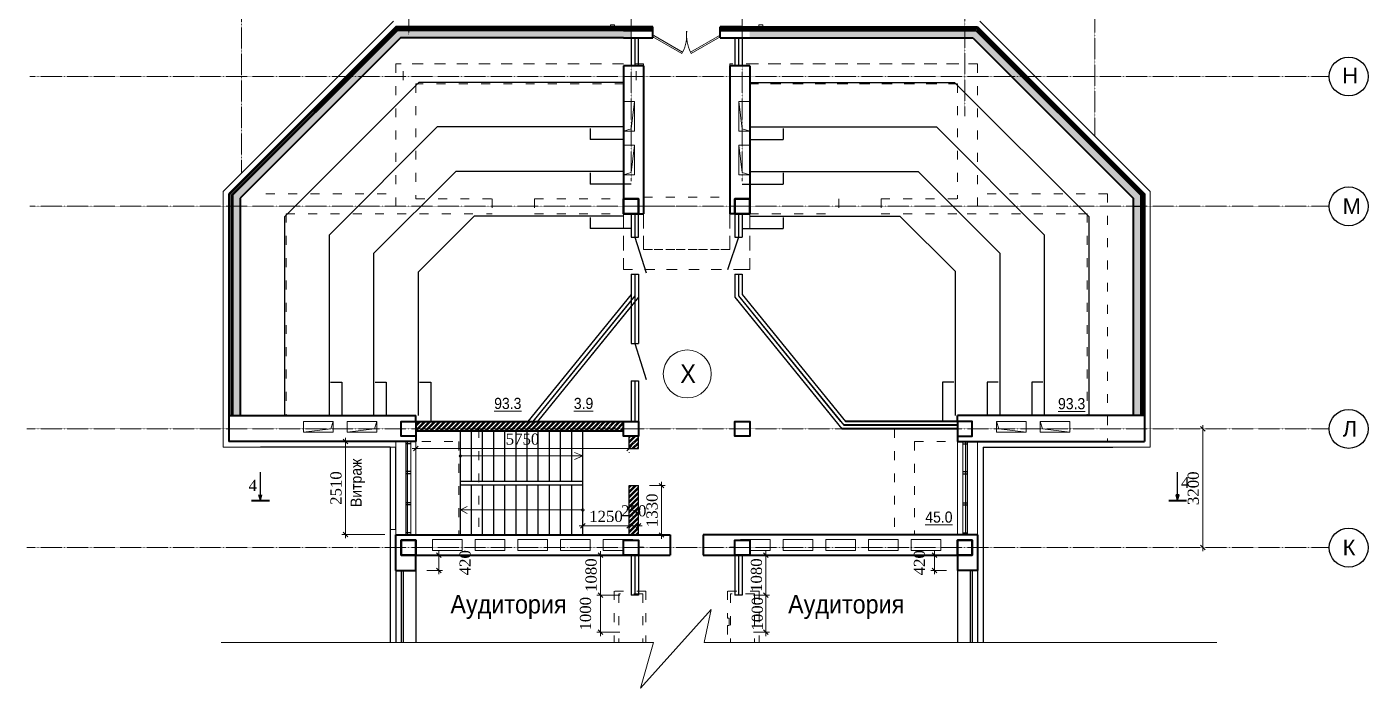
# Model space of a CAD drawing. Header units: inches. Extents: x -407541 to 6688123, y -998590 to 1205599.
# Drawn here: x 157116 to 193274, y 173222 to 191050 of the extents above; entities that cross this region are included whole.
import ezdxf

# ---------------------------------------------------------------- set-up
doc = ezdxf.new("R2010")
doc.units = ezdxf.units.IN
doc.header["$MEASUREMENT"] = 0
doc.linetypes.add('ACAD_ISO03W100', pattern=[30, 12, -18])
doc.linetypes.add('ACAD_ISO04W100', pattern=[30, 24, -3, 0, -3])
for name, color, linetype, lineweight in [('1', 7, 'Continuous', 18), ('okno', 161, 'Continuous', 20), ('Вентканалы', 250, 'Continuous', 20), ('двери', 123, 'Continuous', 13), ('Лестницы', 250, 'Continuous', 25), ('Окна', 9, 'Continuous', 9), ('Оси', 254, 'ACAD_ISO04W100', 5), ('Размеры', 7, 'Continuous', 18), ('СТЕКЛО', 121, 'Continuous', 5), ('Стенаgg', 7, 'Continuous', 13), ('Стены', 250, 'Continuous', 40), ('Текст', 7, 'Continuous', 18), ('Штриховка', 7, 'Continuous', 9)]:
    doc.layers.add(name, color=color, linetype=linetype, lineweight=lineweight)
doc.layers.add('мои размеры', color=7, linetype='Continuous')
doc.layers.add('перегородки', color=14, linetype='Continuous')
doc.styles.get("Standard").update_dxf_attribs({"font": 'arial.ttf'})
doc.styles.add('style1', font='arial.ttf', dxfattribs={"width": 0.9, "height": 500})
doc.styles.add('стиль1', font='times.ttf')
doc.dimstyles.new('Copy(3) of Steal 1', dxfattribs={"dimtxt": 300, "dimasz": 125, "dimexe": 100, "dimexo": 300, "dimgap": 100, "dimtad": 1, "dimdec": 0, "dimrnd": 10, "dimzin": 1, "dimdsep": 46, "dimtxsty": 'стиль1', "dimblk": 'OBLIQUE', "dimcen": 100, "dimdle": 100, "dimclrd": 250, "dimclre": 250, "dimadec": 0, "dimazin": 0, "dimtfac": 1, "dimtdec": 0, "dimtmove": 2, "dimatfit": 2, "dimldrblk": 'OBLIQUE', "dimfxl": 1, "dimlwd": 9, "dimlwe": 9, "dimarcsym": 0})
pattern_1 = [(320, (339013.7, 647204), (-15.939086, -182.18467), [19.05, -209.55]), (265, (339013.7, 647204), (191.05664, 35.242826), [15.24, -167.64]), (10.451, (339012.37, 647188.82), (175.11669, -146.9425), [16.19, -178.09]), (316.1842, (339064.5, 647204), (-42.04233, -271.07904), [28.575, -314.325]), (6.6356, (339061, 647181.4), (247.42556, -237.40423), [24.285, -267.135]), (261.184, (339064.5, 647204), (247.42512, -237.4046), [22.86, -251.46]), (291, (339051.8, 647178.6), (-102.26552, -151.61488), [19.05, -209.55]), (236, (339051.8, 647178.6), (184.187966, -61.80203), [15.24, -167.64]), (341.4514, (339043.27, 647165.97), (81.92286, -213.41649), [16.19, -178.09]), (307.5, (339013.694, 647204), (84.555039, -3.088603), [0, -165.608, 0, -170.18, 0, -168.275]), (277.5, (339013.69, 647204), (100.180575, -66.819663), [0, -97.028, 0, -161.798, 0, -64.135]), (237.5, (339013.694, 647260.64), (-5.728744, -135.590595), [0, -63.5, 0, -198.12, 0, -262.89]), (227.5, (339013.7, 647286.04), (25.42649, -148.12918), [0, -82.55, 0, -131.572, 0, -186.69])]

# ---------------------------------------------------------------- blocks, each defined once
blk = doc.blocks.new('_Oblique')
at = {"layer": 'Стенаgg', "color": 0, "lineweight": -2}
blk.add_line((-0.5, -0.5), (0.5, 0.5), dxfattribs=at)
blk = doc.blocks.new('*D737')
at = {"layer": 'мои размеры', "color": 250, "lineweight": 9, "transparency": 16777216}
for p, q in [((188513, 180211), (188713, 180211)), ((188813, 180311), (188813, 176911)), ((189036, 177011), (188913, 177011))]:
    blk.add_line(p, q, dxfattribs=at)
at = {"layer": 'мои размеры', "color": 250, "lineweight": 9, "transparency": 16777216, "xscale": 125, "yscale": 125, "zscale": 125}
for p, rotation in [((188813, 180211), 90), ((188813, 177011), 270)]:
    blk.add_blockref('_Oblique', p, dxfattribs=dict(at, rotation=rotation))
at = {"layer": 'мои размеры', "color": 0, "transparency": 16777216, "insert": (188560, 178611), "char_height": 300, "attachment_point": 5, "rotation": 90, "style": 'стиль1'}
blk.add_mtext('3200', dxfattribs=at)
blk = doc.blocks.new('*D774')
at = {"layer": 'мои размеры', "color": 250, "lineweight": 9, "transparency": 16777216}
for p, q in [((167603, 179417), (167603, 179781)), ((167503, 179681), (173453, 179681)), ((173353, 179570), (173353, 179581))]:
    blk.add_line(p, q, dxfattribs=at)
at = {"layer": 'мои размеры', "color": 250, "lineweight": 9, "transparency": 16777216, "xscale": 125, "yscale": 125, "zscale": 125, "rotation": 180}
blk.add_blockref('_Oblique', (167603, 179681), dxfattribs=at)
at = {"layer": 'мои размеры', "color": 250, "lineweight": 9, "transparency": 16777216, "xscale": 125, "yscale": 125, "zscale": 125}
blk.add_blockref('_Oblique', (173353, 179681), dxfattribs=at)
at = {"layer": 'мои размеры', "color": 0, "transparency": 16777216, "insert": (170478, 179934), "char_height": 300, "attachment_point": 5, "style": 'стиль1'}
blk.add_mtext('5750', dxfattribs=at)
blk = doc.blocks.new('*D735')
at = {"layer": 'мои размеры', "color": 250, "lineweight": 9, "transparency": 16777216}
for p, q in [((176703, 176811), (177138, 176811)), ((177038, 176911), (177038, 175628)), ((176703, 175728), (177138, 175728))]:
    blk.add_line(p, q, dxfattribs=at)
at = {"layer": 'мои размеры', "color": 250, "lineweight": 9, "transparency": 16777216, "xscale": 125, "yscale": 125, "zscale": 125}
for p, rotation in [((177038, 176811), 90), ((177038, 175728), 270)]:
    blk.add_blockref('_Oblique', p, dxfattribs=dict(at, rotation=rotation))
at = {"layer": 'мои размеры', "color": 0, "transparency": 16777216, "insert": (176786, 176269), "char_height": 300, "attachment_point": 5, "rotation": 90, "style": 'стиль1'}
blk.add_mtext('1080', dxfattribs=at)
blk = doc.blocks.new('*D757')
at = {"layer": 'мои размеры', "color": 250, "lineweight": 9, "transparency": 16777216}
for p, q in [((176703, 175728), (177138, 175728)), ((177038, 175828), (177038, 174628)), ((176703, 174728), (177138, 174728))]:
    blk.add_line(p, q, dxfattribs=at)
at = {"layer": 'мои размеры', "color": 250, "lineweight": 9, "transparency": 16777216, "xscale": 125, "yscale": 125, "zscale": 125}
for p, rotation in [((177038, 175728), 90), ((177038, 174728), 270)]:
    blk.add_blockref('_Oblique', p, dxfattribs=dict(at, rotation=rotation))
at = {"layer": 'мои размеры', "color": 0, "transparency": 16777216, "insert": (176809, 175228), "char_height": 300, "attachment_point": 5, "rotation": 90, "style": 'стиль1'}
blk.add_mtext('1000', dxfattribs=at)
blk = doc.blocks.new('*D758')
at = {"layer": 'мои размеры', "color": 250, "lineweight": 9, "transparency": 16777216}
for p, q in [((173103, 176811), (172480, 176811)), ((172580, 176911), (172580, 175628)), ((173103, 175728), (172480, 175728))]:
    blk.add_line(p, q, dxfattribs=at)
at = {"layer": 'мои размеры', "color": 250, "lineweight": 9, "transparency": 16777216, "xscale": 125, "yscale": 125, "zscale": 125}
for p, rotation in [((172580, 176811), 90), ((172580, 175728), 270)]:
    blk.add_blockref('_Oblique', p, dxfattribs=dict(at, rotation=rotation))
at = {"layer": 'мои размеры', "color": 0, "transparency": 16777216, "insert": (172328, 176269), "char_height": 300, "attachment_point": 5, "rotation": 90, "style": 'стиль1'}
blk.add_mtext('1080', dxfattribs=at)
blk = doc.blocks.new('*D759')
at = {"layer": 'мои размеры', "color": 250, "lineweight": 9, "transparency": 16777216}
for p, q in [((173103, 175728), (172480, 175728)), ((172580, 175828), (172580, 174628)), ((173103, 174728), (172480, 174728))]:
    blk.add_line(p, q, dxfattribs=at)
at = {"layer": 'мои размеры', "color": 250, "lineweight": 9, "transparency": 16777216, "xscale": 125, "yscale": 125, "zscale": 125}
for p, rotation in [((172580, 175728), 90), ((172580, 174728), 270)]:
    blk.add_blockref('_Oblique', p, dxfattribs=dict(at, rotation=rotation))
at = {"layer": 'мои размеры', "color": 0, "transparency": 16777216, "insert": (172178, 175228), "char_height": 300, "attachment_point": 5, "rotation": 90, "style": 'стиль1'}
blk.add_mtext('1000', dxfattribs=at)
blk = doc.blocks.new('*D760')
at = {"layer": 'мои размеры', "color": 250, "lineweight": 9, "transparency": 16777216}
for p, q in [((167903, 176811), (168325, 176811)), ((168225, 176911), (168225, 176294)), ((167903, 176394), (168325, 176394))]:
    blk.add_line(p, q, dxfattribs=at)
at = {"layer": 'мои размеры', "color": 250, "lineweight": 9, "transparency": 16777216, "xscale": 125, "yscale": 125, "zscale": 125}
for p, rotation in [((168225, 176811), 90), ((168225, 176394), 270)]:
    blk.add_blockref('_Oblique', p, dxfattribs=dict(at, rotation=rotation))
at = {"layer": 'мои размеры', "color": 0, "transparency": 16777216, "insert": (168933, 176603), "char_height": 300, "attachment_point": 5, "rotation": 90, "style": 'стиль1'}
blk.add_mtext('420', dxfattribs=at)
blk = doc.blocks.new('*D736')
at = {"layer": 'мои размеры', "color": 250, "lineweight": 9, "transparency": 16777216}
for p, q in [((181903, 176811), (181481, 176811)), ((181581, 176911), (181581, 176294)), ((181903, 176394), (181481, 176394))]:
    blk.add_line(p, q, dxfattribs=at)
at = {"layer": 'мои размеры', "color": 250, "lineweight": 9, "transparency": 16777216, "xscale": 125, "yscale": 125, "zscale": 125}
for p, rotation in [((181581, 176811), 90), ((181581, 176394), 270)]:
    blk.add_blockref('_Oblique', p, dxfattribs=dict(at, rotation=rotation))
at = {"layer": 'мои размеры', "color": 0, "transparency": 16777216, "insert": (181179, 176603), "char_height": 300, "attachment_point": 5, "rotation": 90, "style": 'стиль1'}
blk.add_mtext('420', dxfattribs=at)
blk = doc.blocks.new('*D733')
at = {"layer": 'Размеры', "color": 250, "lineweight": 9, "transparency": 16777216}
for p, q in [((166753, 179871), (165604, 179871)), ((165704, 179971), (165704, 177262)), ((166763, 177362), (165604, 177362))]:
    blk.add_line(p, q, dxfattribs=at)
at = {"layer": 'Размеры', "color": 250, "lineweight": 9, "transparency": 16777216, "xscale": 125, "yscale": 125, "zscale": 125}
for p, rotation in [((165704, 179871), 90), ((165704, 177362), 270)]:
    blk.add_blockref('_Oblique', p, dxfattribs=dict(at, rotation=rotation))
at = {"layer": 'Размеры', "color": 0, "transparency": 16777216, "insert": (165451, 178616), "char_height": 300, "attachment_point": 5, "rotation": 90, "style": 'стиль1'}
blk.add_mtext('2510', dxfattribs=at)
blk = doc.blocks.new('*D749')
at = {"layer": 'Размеры', "color": 250, "lineweight": 9, "transparency": 16777216}
for p, q in [((173903, 178681), (174324, 178681)), ((174224, 177251), (174224, 178781)), ((173903, 177351), (174324, 177351))]:
    blk.add_line(p, q, dxfattribs=at)
at = {"layer": 'Размеры', "color": 250, "lineweight": 9, "transparency": 16777216, "xscale": 125, "yscale": 125, "zscale": 125}
for p, rotation in [((174224, 178681), 90), ((174224, 177351), 270)]:
    blk.add_blockref('_Oblique', p, dxfattribs=dict(at, rotation=rotation))
at = {"layer": 'Размеры', "color": 0, "transparency": 16777216, "insert": (173972, 178016), "char_height": 300, "attachment_point": 5, "rotation": 90, "style": 'стиль1'}
blk.add_mtext('1330', dxfattribs=at)
blk = doc.blocks.new('*D750')
at = {"layer": 'Размеры', "color": 250, "lineweight": 9, "transparency": 16777216}
for p, q in [((173703, 177599), (173253, 177599)), ((173353, 177651), (173353, 177699)), ((173603, 177651), (173603, 177699))]:
    blk.add_line(p, q, dxfattribs=at)
at = {"layer": 'Размеры', "color": 250, "lineweight": 9, "transparency": 16777216, "xscale": 125, "yscale": 125, "zscale": 125, "rotation": 180}
blk.add_blockref('_Oblique', (173353, 177599), dxfattribs=at)
at = {"layer": 'Размеры', "color": 250, "lineweight": 9, "transparency": 16777216, "xscale": 125, "yscale": 125, "zscale": 125}
blk.add_blockref('_Oblique', (173603, 177599), dxfattribs=at)
at = {"layer": 'Размеры', "color": 0, "transparency": 16777216, "insert": (173478, 178001), "char_height": 300, "attachment_point": 5, "style": 'стиль1'}
blk.add_mtext('250', dxfattribs=at)
blk = doc.blocks.new('*D751')
at = {"layer": 'Размеры', "color": 250, "lineweight": 9, "transparency": 16777216}
for p, q in [((173453, 177599), (172003, 177599)), ((172103, 177651), (172103, 177699)), ((173353, 177651), (173353, 177699))]:
    blk.add_line(p, q, dxfattribs=at)
at = {"layer": 'Размеры', "color": 250, "lineweight": 9, "transparency": 16777216, "xscale": 125, "yscale": 125, "zscale": 125, "rotation": 180}
blk.add_blockref('_Oblique', (172103, 177599), dxfattribs=at)
at = {"layer": 'Размеры', "color": 250, "lineweight": 9, "transparency": 16777216, "xscale": 125, "yscale": 125, "zscale": 125}
blk.add_blockref('_Oblique', (173353, 177599), dxfattribs=at)
at = {"layer": 'Размеры', "color": 0, "transparency": 16777216, "insert": (172728, 177851), "char_height": 300, "attachment_point": 5, "style": 'стиль1'}
blk.add_mtext('1250', dxfattribs=at)
blk = doc.blocks.new('DVER 3(!)')
at = {"layer": 'двери'}
for points in [[(6389251, 630253), (6389147, 630313)], [(6389211, 630253), (6389211, 629353), (6389251, 629353), (6389251, 630253), (6389211, 630253)]]:
    blk.add_lwpolyline(points, dxfattribs=at)
blk.add_arc((6389287, 630412), 1062, 234.2253, 265.8938, dxfattribs=at)
blk = doc.blocks.new('PEREXOD1')
at = {"layer": 'Штриховка'}
blk.add_lwpolyline([(16954, 191100), (16854, 191100), (16854, 191050), (16954, 191050)], close=True, dxfattribs=at)

msp = doc.modelspace()

# ---------------------------------------------------------------- hatches: boundary and pattern name
at = {"layer": 'мои размеры'}
h = msp.add_hatch(dxfattribs=at)
h.set_pattern_fill('AR-CONC', color=256, angle=-90, style=0)
h.set_pattern_definition(pattern_1)
h.paths.add_polyline_path([(173203.2, 190749.9), (173203.2, 190949.9), (167403.2, 190949.9), (167403.2, 190749.9)])
h.paths.add_polyline_path([(167403.2, 190749.9), (167403.2, 190949.9), (167104.7, 190949.9), (165865.6, 189711.2), (166148.5, 189711.2), (167187.5, 190749.9)])
h.paths.add_polyline_path([(166148.5, 189711.2), (165865.6, 189711.2), (162903.2, 186749.7), (162903.2, 186466.9)])
h.paths.add_polyline_path([(162863.2, 186211.2), (162863.2, 186426.9), (162903.2, 186466.9), (162903.2, 186749.7), (162663.2, 186509.8), (162663.2, 186211.2)])
h.paths.add_polyline_path([(162863.2, 180571.2), (162863.2, 186211.2), (162663.2, 186211.2), (162663.2, 180571.2)])
h.paths.add_polyline_path([(182619, 190749.9), (183658, 189711.2), (183940.9, 189711.2), (182701.8, 190949.9), (176603.2, 190949.9), (176603.2, 190749.9)])
h.paths.add_polyline_path([(179795.2, 191122.2), (179795.2, 190577.5), (179491, 190577.5), (179491, 191122.2)], flags=9)
h.paths.add_polyline_path([(184804.4, 184220.9), (185482.1, 184220.9), (185482.1, 183916.7), (184804.4, 183916.7)], flags=24)
h.paths.add_polyline_path([(187143.2, 186211.2), (187143.2, 186509.8), (183940.9, 189711.2), (183658, 189711.2), (186943.2, 186426.9), (186943.2, 186211.2)])
h = msp.add_hatch(dxfattribs=at)
h.set_pattern_fill('AR-CONC', color=256, angle=-90, style=0)
h.set_pattern_definition(pattern_1)
h.paths.add_polyline_path([(173403.2, 190749.9), (173403.2, 190949.9), (173203.2, 190949.9), (167403.2, 190949.9), (167403.2, 190749.9), (173203.2, 190749.9)])
h.paths.add_polyline_path([(170763.1, 191122.2), (170763.1, 190577.5), (170458.8, 190577.5), (170458.8, 191122.2)], flags=9)
h = msp.add_hatch(dxfattribs=at)
h.set_pattern_fill('AR-CONC', color=256, angle=-90, style=0)
h.set_pattern_definition(pattern_1)
h.paths.add_polyline_path([(187143.2, 186211.2), (187143.2, 180571.2), (186943.2, 180571.2), (186943.2, 186211.2)])
at = {"layer": 'Оси', "ltscale": 0.3}
h = msp.add_hatch(color=256, dxfattribs=at)
h.set_gradient(color2=(0, 0, 0), one_color=1)
h.paths.add_polyline_path([(163448.9, 178430.1), (163408.3, 178430.1), (163408.3, 178277.3)])
h.paths.add_polyline_path([(163408.3, 178277.3), (163408.3, 178430.1), (163367.7, 178430.1)])
h = msp.add_hatch(color=256, dxfattribs=at)
h.set_gradient(color2=(0, 0, 0), one_color=1)
h.paths.add_polyline_path([(188170.9, 178430.1), (188130.3, 178430.1), (188130.3, 178277.3)])
h.paths.add_polyline_path([(188130.3, 178277.3), (188130.3, 178430.1), (188089.8, 178430.1)])
at = {"layer": 'Размеры'}
h = msp.add_hatch(dxfattribs=at)
h.set_pattern_fill('ANSI32', color=256, scale=10, style=0)
h.set_pattern_definition([(45, (-2151185.71, 665395.29), (-67.351921, 67.351921), []), (45, (-2151140.81, 665395.29), (-67.351921, 67.351921), [])])
h.paths.add_polyline_path([(173203.2, 180411.2), (167603.2, 180411.2), (167603.2, 180211.2), (169303.2, 180211.2), (169303.2, 180161.2), (173203.2, 180161.2)])
h.paths.add_polyline_path([(173603.2, 180011.2), (173403.2, 180011.2), (173403.2, 179681.2), (173603.2, 179681.2)])
h.paths.add_polyline_path([(173403.2, 180011.2), (173353.2, 180011.2), (173353.2, 179681.2), (173403.2, 179681.2)])
h.paths.add_polyline_path([(173403.2, 178681.2), (173353.2, 178681.2), (173353.2, 177351.2), (173403.2, 177351.2)])
h.paths.add_polyline_path([(173603.2, 178681.2), (173403.2, 178681.2), (173403.2, 177351.2), (173603.2, 177351.2)])
h.paths.add_polyline_path([(169303.2, 180211.2), (167603.2, 180211.2), (167603.2, 180161.2), (169303.2, 180161.2)])
h.paths.add_polyline_path([(173083.7, 178228.8), (173872.8, 178228.8), (173872.8, 177773.6), (173083.7, 177773.6)], flags=9)

# ---------------------------------------------------------------- linework, layer by layer
at = {"color": 0}
for p, q in [((167684.3, 189549.9), (164063.2, 185929.9)), ((173203.2, 189549.9), (167684.3, 189549.9)), ((176603.2, 189549.9), (182127.2, 189549.9)), ((182127.2, 189549.9), (185743.2, 185934.9)), ((168181, 188349.9), (165263.2, 185432.9)), ((173203.2, 188349.9), (168181, 188349.9)), ((172303.2, 188311.2), (172303.2, 188011.2)), ((176603.2, 188349.9), (181635.4, 188349.9)), ((177503.2, 188311.2), (177503.2, 188011.2)), ((181635.4, 188349.9), (184543.2, 185442.9)), ((173203.2, 188011.2), (172303.2, 188011.2)), ((176603.2, 188011.2), (177503.2, 188011.2)), ((168677.8, 187149.9), (166463.2, 184935.9)), ((173203.2, 187149.9), (168677.8, 187149.9)), ((172303.2, 187111.2), (172303.2, 186811.2)), ((176603.2, 187149.9), (181143.6, 187149.9)), ((177503.2, 187111.2), (177503.2, 186811.2)), ((181143.6, 187149.9), (183343.2, 184950.8)), ((173403.2, 186811.2), (172303.2, 186811.2)), ((176403.2, 186811.2), (177503.2, 186811.2)), ((164063.2, 185929.9), (164063.2, 180571.2)), ((169174.6, 185949.9), (167663.2, 184438.9)), ((173203.2, 185949.9), (169174.6, 185949.9)), ((172303.2, 185911.2), (172303.2, 185611.2)), ((176603.2, 185949.9), (180651.8, 185949.9)), ((177503.2, 185911.2), (177503.2, 185611.2)), ((180651.8, 185949.9), (182143.2, 184458.8)), ((185743.2, 185934.9), (185743.2, 180571.2)), ((173403.2, 185611.2), (172303.2, 185611.2)), ((176403.2, 185611.2), (177503.2, 185611.2)), ((165263.2, 185432.9), (165263.2, 180571.2)), ((184543.2, 185442.9), (184543.2, 180571.2)), ((166463.2, 184935.9), (166463.2, 180571.2)), ((183343.2, 184950.8), (183343.2, 180571.2)), ((167663.2, 184438.9), (167663.2, 180571.2)), ((182143.2, 184458.8), (182143.2, 180571.2)), ((165303.2, 181471.2), (165603.2, 181471.2)), ((165303.2, 181471.2), (165603.2, 181471.2)), ((165603.2, 181471.2), (165603.2, 180571.2)), ((165603.2, 181471.2), (165603.2, 180571.2)), ((166503.2, 181471.2), (166803.2, 181471.2)), ((166503.2, 181471.2), (166803.2, 181471.2)), ((166803.2, 181471.2), (166803.2, 180571.2)), ((166803.2, 181471.2), (166803.2, 180571.2)), ((167703.2, 181471.2), (168003.2, 181471.2)), ((167703.2, 181471.2), (168003.2, 181471.2)), ((168003.2, 181471.2), (168003.2, 180411.2)), ((168003.2, 181471.2), (168003.2, 180411.2)), ((181803.2, 181471.2), (181803.2, 180411.2)), ((182103.2, 181471.2), (181803.2, 181471.2)), ((183003.2, 181471.2), (183003.2, 180571.2)), ((183303.2, 181471.2), (183003.2, 181471.2)), ((184203.2, 181471.2), (184203.2, 180571.2)), ((184503.2, 181471.2), (184203.2, 181471.2)), ((166913.2, 179721.2), (163413.2, 179721.2)), ((166913.2, 179721.2), (166913.2, 174450.4)), ((182893.2, 179721.2), (182893.2, 174450.4)), ((182893.2, 179721.2), (186393.2, 179721.2)), ((167063.2, 176394.2), (167063.2, 174450.4)), ((167204.6, 176394.2), (167204.6, 174450.4)), ((167257.9, 176394.2), (167257.9, 174450.4)), ((167603.2, 176394.2), (167603.2, 174450.4)), ((182203.2, 176394.2), (182203.2, 174450.4)), ((182548.6, 176394.2), (182548.6, 174450.4)), ((182601.9, 176394.2), (182601.9, 174450.4)), ((182743.2, 176394.2), (182743.2, 174450.4))]:
    msp.add_line(p, q, dxfattribs=at)
for p, q in [((167463.2, 179811.8), (167333.2, 179811.8)), ((182343.2, 179811.8), (182473.2, 179811.8)), ((163414.2, 178277.3), (163414.2, 179047.3)), ((167463.2, 179061.8), (167333.2, 179061.8)), ((167463.2, 179001.8), (167333.2, 179001.8)), ((182343.2, 179061.8), (182473.2, 179061.8)), ((182343.2, 179001.8), (182473.2, 179001.8)), ((188136.1, 178277.3), (188136.1, 179047.3)), ((163414.2, 178277.3), (163373.6, 178430.1)), ((163414.2, 178277.3), (163454.7, 178430.1)), ((188136.1, 178277.3), (188095.6, 178430.1)), ((188176.7, 178430.1), (188095.6, 178430.1)), ((188136.1, 178277.3), (188176.7, 178430.1)), ((167463.2, 178221.8), (167333.2, 178221.8)), ((167463.2, 178161.8), (167333.2, 178161.8)), ((182343.2, 178221.8), (182473.2, 178221.8)), ((182343.2, 178161.8), (182473.2, 178161.8)), ((167463.2, 177411.8), (167333.2, 177411.8)), ((182343.2, 177411.8), (182473.2, 177411.8)), ((173743.2, 177011.2), (173603.2, 177011.2))]:
    msp.add_line(p, q)
for points in [[(173603.2, 186411.2), (173603.2, 186411.2), (173603.2, 186411.2), (173603.2, 186011.2), (173203.2, 186011.2), (173203.2, 186411.2), (173603.2, 186411.2)], [(176203.2, 177011.2), (176063.2, 177011.2), (176063.2, 177011.2)]]:
    msp.add_lwpolyline(points)
at = {"layer": '1', "lineweight": 9, "ltscale": 0.1}
for p, q in [((162357.9, 174450.4), (174006.3, 174450.4)), ((175377.6, 174450.4), (189198.4, 174450.4))]:
    msp.add_line(p, q, dxfattribs=at)
msp.add_lwpolyline([(174006.3, 174450.4), (173655.1, 173221.9), (175563.3, 175343.5), (175377.6, 174450.4)], dxfattribs=at)
at = {"layer": 'okno'}
for p, q in [((167377.4, 179871.2), (167377.4, 177351.2)), ((182429.1, 179871.2), (182429.1, 177351.2))]:
    msp.add_line(p, q, dxfattribs=at)
at = {"layer": 'Вентканалы'}
for p, q in [((173203.2, 189041.2), (173493.2, 189041.2)), ((173493.2, 189041.2), (173493.2, 188241.2)), ((176603.2, 189041.2), (176313.2, 189041.2)), ((176313.2, 189041.2), (176313.2, 188241.2)), ((173203.2, 188241.2), (173493.2, 188241.2)), ((176603.2, 188241.2), (176313.2, 188241.2)), ((173203.2, 187861.2), (173493.2, 187861.2)), ((173493.2, 187861.2), (173493.2, 187061.2)), ((176313.2, 187861.2), (176313.2, 187061.2)), ((176603.2, 187861.2), (176313.2, 187861.2)), ((173203.2, 187061.2), (173493.2, 187061.2)), ((176603.2, 187061.2), (176313.2, 187061.2)), ((164573.2, 180411.2), (165373.2, 180411.2)), ((164573.2, 180411.2), (164573.2, 180121.2)), ((164573.2, 180121.2), (165373.2, 180121.2)), ((165373.2, 180411.2), (165373.2, 180121.2)), ((166553.2, 180411.2), (165753.2, 180411.2)), ((165753.2, 180411.2), (165753.2, 180121.2)), ((165753.2, 180121.2), (166553.2, 180121.2)), ((166553.2, 180411.2), (166553.2, 180121.2)), ((183253.2, 180411.2), (184053.2, 180411.2)), ((183253.2, 180411.2), (183253.2, 180121.2)), ((184053.2, 180121.2), (183253.2, 180121.2)), ((184053.2, 180411.2), (184053.2, 180121.2)), ((185233.2, 180411.2), (184433.2, 180411.2)), ((184433.2, 180411.2), (184433.2, 180121.2)), ((185233.2, 180121.2), (184433.2, 180121.2)), ((185233.2, 180411.2), (185233.2, 180121.2))]:
    msp.add_line(p, q, dxfattribs=at)
for points in [[(173493.2, 189041.2), (173403.2, 188302.9), (173203.2, 188241.2)], [(176313.2, 189041.2), (176403.2, 188302.9), (176603.2, 188241.2)], [(173493.2, 187861.2), (173403.2, 187122.9), (173203.2, 187061.2)], [(176313.2, 187861.2), (176403.2, 187122.9), (176603.2, 187061.2)], [(164573.2, 180121.2), (165311.5, 180211.2), (165373.2, 180411.2)], [(165753.2, 180121.2), (166491.5, 180211.2), (166553.2, 180411.2)], [(184053.2, 180121.2), (183315, 180211.2), (183253.2, 180411.2)], [(185233.2, 180121.2), (184495, 180211.2), (184433.2, 180411.2)], [(168053.2, 177231.2), (168053.2, 176931.2), (168853.2, 176931.2), (168853.2, 177231.2), (168053.2, 177231.2)], [(169203.2, 177231.2), (169203.2, 176931.2), (170003.2, 176931.2), (170003.2, 177231.2), (169203.2, 177231.2)], [(170353.2, 177231.2), (170353.2, 176931.2), (171153.2, 176931.2), (171153.2, 177231.2), (170353.2, 177231.2)], [(171503.2, 177231.2), (171503.2, 176931.2), (172303.2, 176931.2), (172303.2, 177231.2), (171503.2, 177231.2)], [(172653.2, 177231.2), (172653.2, 176931.2), (173203.2, 176931.2)], [(173453.2, 177211.2), (173453.2, 177231.2), (172653.2, 177231.2)], [(176353.2, 177211.2), (176353.2, 177231.2), (177153.2, 177231.2)], [(177153.2, 177231.2), (177153.2, 176931.2), (176603.2, 176931.2)], [(178303.2, 177231.2), (178303.2, 176931.2), (177503.2, 176931.2), (177503.2, 177231.2), (178303.2, 177231.2)], [(179453.2, 177231.2), (179453.2, 176931.2), (178653.2, 176931.2), (178653.2, 177231.2), (179453.2, 177231.2)], [(180603.2, 177231.2), (180603.2, 176931.2), (179803.2, 176931.2), (179803.2, 177231.2), (180603.2, 177231.2)], [(181753.2, 177231.2), (181753.2, 176931.2), (180953.2, 176931.2), (180953.2, 177231.2), (181753.2, 177231.2)]]:
    msp.add_lwpolyline(points, dxfattribs=at)
at = {"layer": 'Лестницы'}
for points in [[(168803.2, 177351.2), (168803.2, 180161.2)], [(169103.2, 178801.2), (169103.2, 180161.2)], [(169403.2, 178801.2), (169403.2, 180161.2)], [(169703.2, 178801.2), (169703.2, 180161.2)], [(170003.2, 178801.2), (170003.2, 180161.2)], [(170303.2, 178801.2), (170303.2, 180161.2)], [(170603.2, 178801.2), (170603.2, 180161.2)], [(170903.2, 178801.2), (170903.2, 180161.2)], [(171203.2, 178801.2), (171203.2, 180161.2)], [(171503.2, 178801.2), (171503.2, 180161.2)], [(171803.2, 178801.2), (171803.2, 180161.2)], [(172103.2, 177351.2), (172103.2, 180161.2)], [(167377.4, 177351.2), (167377.4, 179871.2)], [(167377.4, 177351.2), (167377.4, 179871.2)], [(182429.1, 177351.2), (182429.1, 179871.2)], [(182429.1, 177351.2), (182429.1, 179871.2)], [(168803.2, 178801.2), (172103.2, 178801.2)], [(168803.2, 178701.2), (172103.2, 178701.2)], [(169103.2, 177351.2), (169103.2, 178701.2)], [(169403.2, 177351.2), (169403.2, 178701.2)], [(169703.2, 177351.2), (169703.2, 178701.2)], [(170003.2, 177351.2), (170003.2, 178701.2)], [(170303.2, 177351.2), (170303.2, 178701.2)], [(170603.2, 177351.2), (170603.2, 178701.2)], [(170903.2, 177351.2), (170903.2, 178701.2)], [(171203.2, 177351.2), (171203.2, 178701.2)], [(171503.2, 177351.2), (171503.2, 178701.2)], [(171803.2, 177351.2), (171803.2, 178701.2)]]:
    msp.add_lwpolyline(points, dxfattribs=at)
at = {"layer": 'мои размеры'}
for p, q in [((173503.2, 185379.8), (173813.4, 184414.7)), ((176303.2, 185379.8), (176001.5, 184496.4)), ((176303.2, 185379.8), (176001.5, 184496.4)), ((173503.2, 182509.9), (173813.4, 181544.8)), ((173503.2, 182509.9), (173813.4, 181544.8))]:
    msp.add_line(p, q, dxfattribs=at)
msp.add_lwpolyline([(187143.2, 186211.2), (187143.2, 180571.2), (186943.2, 180571.2), (186943.2, 186211.2)], close=True, dxfattribs=at)
for centre in [(192749, 189711.2), (192749, 186211.2), (192749, 180211.2), (192749, 177011.2)]:
    msp.add_circle(centre, 525, dxfattribs=at)
at = {"layer": 'Оси', "ltscale": 0.3}
for p, q in [((173403.2, 278737.2), (173403.2, 186893.5)), ((176403.2, 278737.2), (176403.2, 186893.5)), ((192224, 189711.2), (157194.4, 189711.2)), ((192224, 186211.2), (157198.7, 186211.2)), ((192224, 180211.2), (157116.3, 180211.2)), ((192224, 177011.2), (157120.9, 177011.2))]:
    msp.add_line(p, q, dxfattribs=at)
for points in [[(162903.2, 194528.7), (162903.2, 187103.1)], [(182403.2, 194528.5), (182403.2, 188641.8)], [(185903.2, 194587), (185903.2, 188102.9)], [(167410, 194514.1), (167410, 190832.3)]]:
    msp.add_lwpolyline(points, dxfattribs=at)
at = {"layer": 'перегородки'}
for p, q in [((173403.2, 190749.9), (173403.2, 189996.9)), ((173503.2, 190749.9), (173503.2, 189996.9)), ((173603.2, 189996.9), (173603.2, 190749.9)), ((176203.2, 190749.9), (176203.2, 189996.9)), ((176303.2, 190749.9), (176303.2, 189996.9)), ((176403.2, 190749.9), (176403.2, 189996.9)), ((173203.2, 189996.9), (173203.2, 186011.2)), ((173603.2, 185379.8), (173603.2, 186411.2)), ((176203.2, 186411.2), (176203.2, 185379.8)), ((173403.2, 186011.2), (173403.2, 185379.8)), ((173403.2, 186011.2), (173403.2, 185567.4)), ((173503.2, 186011.2), (173503.2, 185379.8)), ((176203.2, 186011.2), (176203.2, 185379.8)), ((176303.2, 186011.2), (176303.2, 185379.8)), ((176303.2, 186011.2), (176303.2, 185379.8)), ((176403.2, 186011.2), (176403.2, 185379.8)), ((176403.2, 186011.2), (176403.2, 185379.8)), ((176403.2, 186011.2), (176403.2, 185567.4)), ((173403.2, 185379.8), (173603.2, 185379.8)), ((176203.2, 185379.8), (176403.2, 185379.8)), ((176203.2, 185379.8), (176403.2, 185379.8)), ((173403.2, 184379.8), (173403.2, 182509.9)), ((173403.2, 184379.8), (173403.2, 182509.9)), ((173403.2, 184379.8), (173603.2, 184379.8)), ((173403.2, 184379.8), (173403.2, 182509.9)), ((173403.2, 184379.8), (173603.2, 184379.8)), ((173403.2, 184379.8), (173403.2, 183835)), ((173403.2, 184379.8), (173603.2, 184379.8)), ((173503.2, 184379.8), (173503.2, 182509.9)), ((173503.2, 184379.8), (173503.2, 182509.9)), ((173503.2, 184379.8), (173503.2, 182509.9)), ((173503.2, 184379.8), (173503.2, 183799.5)), ((173603.2, 184379.8), (173603.2, 182509.9)), ((173603.2, 184379.8), (173603.2, 182509.9)), ((173603.2, 184379.8), (173603.2, 182509.9)), ((173603.2, 184379.8), (173603.2, 183764.1)), ((176203.2, 184379.8), (176203.2, 183764.1)), ((176203.2, 184379.8), (176403.2, 184379.8)), ((176203.2, 184379.8), (176203.2, 183764.1)), ((176203.2, 184379.8), (176403.2, 184379.8)), ((176203.2, 184379.8), (176203.2, 183764.1)), ((176203.2, 184379.8), (176403.2, 184379.8)), ((176303.2, 184379.8), (176303.2, 183799.5)), ((176303.2, 184379.8), (176303.2, 183799.5)), ((176303.2, 184379.8), (176303.2, 183799.5)), ((176403.2, 184379.8), (176403.2, 183835)), ((176403.2, 184379.8), (176403.2, 183835)), ((176403.2, 184379.8), (176403.2, 183835)), ((173403.2, 183835), (170623.5, 180411.2)), ((173403.2, 183835), (170623.5, 180411.2)), ((173403.2, 183835), (170623.5, 180411.2)), ((173503.2, 183799.5), (170752.3, 180411.2)), ((173603.2, 183764.1), (170881.1, 180411.2)), ((176203.2, 183764.1), (179087.8, 180211.2)), ((176203.2, 183764.1), (179087.8, 180211.2)), ((176203.2, 183764.1), (178925.4, 180411.2)), ((176303.2, 183799.5), (179135.4, 180311.2)), ((176303.2, 183799.5), (179135.4, 180311.2)), ((176303.2, 183799.5), (179054.2, 180411.2)), ((176403.2, 183835), (179183, 180411.2)), ((176403.2, 183835), (179183, 180411.2)), ((176403.2, 183835), (179183, 180411.2)), ((173403.2, 183676.3), (170752.3, 180411.2)), ((173403.2, 183676.3), (170752.3, 180411.2)), ((173403.2, 183517.7), (170881.1, 180411.2)), ((173403.2, 183517.7), (170881.1, 180411.2)), ((173403.2, 182509.9), (173603.2, 182509.9)), ((173403.2, 182509.9), (173603.2, 182509.9)), ((173403.2, 182509.9), (173603.2, 182509.9)), ((173403.2, 181509.9), (173403.2, 180411.2)), ((173403.2, 181509.9), (173603.2, 181509.9)), ((173403.2, 181509.9), (173403.2, 180411.2)), ((173403.2, 181509.9), (173603.2, 181509.9)), ((173403.2, 181509.9), (173403.2, 180411.2)), ((173403.2, 181509.9), (173603.2, 181509.9)), ((173503.2, 181509.9), (173503.2, 180411.2)), ((173503.2, 181509.9), (173503.2, 180411.2)), ((173503.2, 181509.9), (173503.2, 180411.2)), ((173603.2, 181509.9), (173603.2, 180411.2)), ((173603.2, 181509.9), (173603.2, 180411.2)), ((173603.2, 181509.9), (173603.2, 180411.2)), ((173353.2, 179681.2), (173603.2, 179681.2)), ((173353.2, 178681.2), (173603.2, 178681.2)), ((173403.2, 176811.2), (173403.2, 175727.8)), ((173503.2, 176811.2), (173503.2, 175727.8)), ((173603.2, 176811.2), (173603.2, 175727.8)), ((176203.2, 176811.2), (176203.2, 175727.8)), ((176303.2, 176811.2), (176303.2, 175727.8)), ((176403.2, 176811.2), (176403.2, 175727.8)), ((173603.2, 175727.8), (173403.2, 175727.8)), ((176403.2, 175727.8), (176203.2, 175727.8))]:
    msp.add_line(p, q, dxfattribs=at)
at = {"layer": 'перегородки', "color": 112, "linetype": 'ACAD_ISO03W100', "lineweight": 5, "ltscale": 20}
for p, q in [((167063.2, 190051.2), (167063.2, 186011.2)), ((173743.2, 190051.2), (167063.2, 190051.2)), ((173203.2, 190051.2), (167063.2, 190051.2)), ((167263.2, 189851.2), (167263.2, 189511.2)), ((173543.2, 189851.2), (173543.2, 189511.2)), ((173743.2, 190051.2), (173743.2, 185051.2)), ((176063.2, 190051.2), (176063.2, 185051.2)), ((182743.2, 190051.2), (176063.2, 190051.2)), ((176603.2, 190051.2), (182743.2, 190051.2)), ((182743.2, 190051.2), (182743.2, 186011.2)), ((167603.2, 189511.2), (167603.2, 186411.2)), ((173203.2, 189511.2), (167603.2, 189511.2)), ((182203.2, 189511.2), (176603.2, 189511.2)), ((176603.2, 189511.2), (182203.2, 189511.2)), ((182203.2, 189511.2), (182203.2, 186411.2)), ((173203.2, 187061.2), (173203.2, 184511.2)), ((176603.2, 187061.2), (176603.2, 184511.2)), ((163563.2, 186551.2), (167063.2, 186551.2)), ((167603.2, 186411.2), (169663.2, 186411.2)), ((169663.2, 186411.2), (169663.2, 186011.2)), ((170803.2, 186411.2), (170803.2, 186011.2)), ((170803.2, 186411.2), (173203.2, 186411.2)), ((173743.2, 186461.2), (176063.2, 186461.2)), ((179003.2, 186411.2), (179003.2, 186011.2)), ((180143.2, 186411.2), (180143.2, 186011.2)), ((180143.2, 186411.2), (182203.2, 186411.2)), ((186243.2, 186551.2), (182743.2, 186551.2)), ((186243.2, 186551.2), (186243.2, 179871.2)), ((164103.2, 186011.2), (169663.2, 186011.2)), ((164103.2, 186011.2), (164103.2, 180571.2)), ((170803.2, 186011.2), (173203.2, 186011.2)), ((173203.2, 186011.2), (173203.2, 184511.2)), ((173743.2, 186211.2), (176063.2, 186211.2)), ((173743.2, 186011.2), (173743.2, 185051.2)), ((176063.2, 186011.2), (176063.2, 185051.2)), ((176603.2, 186011.2), (179003.2, 186011.2)), ((176603.2, 186011.2), (176603.2, 184567.4)), ((180143.2, 186011.2), (182543.2, 186011.2)), ((185703.2, 186011.2), (182203.2, 186011.2)), ((185703.2, 186011.2), (185703.2, 180571.2)), ((173743.2, 185051.2), (176063.2, 185051.2)), ((176063.2, 185051.2), (173743.2, 185051.2)), ((173203.2, 184511.2), (176063.2, 184511.2)), ((176403.2, 184511.2), (173403.2, 184511.2)), ((176603.2, 184511.2), (176063.2, 184511.2)), ((164103.2, 180571.2), (167203.2, 180571.2)), ((182603.2, 180571.2), (185703.2, 180571.2)), ((167603.2, 180211.2), (169303.2, 180211.2)), ((169303.2, 180211.2), (169303.2, 177351.2)), ((180503.2, 180211.2), (180503.2, 177351.2)), ((182203.2, 180211.2), (180503.2, 180211.2)), ((163563.2, 179871.2), (168763.2, 179871.2)), ((168763.2, 179871.2), (168763.2, 177351.2)), ((181043.2, 179871.2), (181043.2, 177351.2)), ((181043.2, 179871.2), (186243.2, 179871.2)), ((173803.2, 175841.2), (172953.2, 175841.2)), ((172953.2, 175841.2), (172953.2, 174450.4)), ((173723.2, 175761.2), (173073.2, 175761.2)), ((173073.2, 175761.2), (173073.2, 174450.4)), ((173723.2, 175761.2), (173723.2, 174450.4)), ((173803.2, 175841.2), (173803.2, 174450.4)), ((176003.2, 175841.2), (176003.2, 175111.2)), ((176853.2, 175841.2), (176003.2, 175841.2)), ((176083.2, 175761.2), (176083.2, 174450.4)), ((176733.2, 175761.2), (176083.2, 175761.2)), ((176733.2, 175761.2), (176733.2, 174450.4)), ((176853.2, 175841.2), (176853.2, 174450.4)), ((176003.2, 174911.2), (176003.2, 174450.4))]:
    msp.add_line(p, q, dxfattribs=at)
for points in [[(176603.2, 186411.2), (176603.2, 186411.2), (176603.2, 186411.2), (176603.2, 186011.2), (176203.2, 186011.2), (176203.2, 186411.2), (176603.2, 186411.2)], [(176603.2, 186411.2), (176603.2, 186411.2), (176603.2, 186411.2), (176603.2, 186011.2), (176203.2, 186011.2), (176203.2, 186411.2), (176603.2, 186411.2)], [(176603.2, 177211.2), (176603.2, 177211.2), (176603.2, 177211.2), (176603.2, 176811.2), (176203.2, 176811.2), (176203.2, 177211.2), (176603.2, 177211.2)], [(176003.2, 175111.2), (176053.2, 175111.2), (176053.2, 174911.2), (176003.2, 174911.2)]]:
    msp.add_lwpolyline(points, dxfattribs=at)
at = {"layer": 'перегородки'}
for points in [[(173353.2, 179681.2), (173353.2, 180011.2)], [(173603.2, 179681.2), (173603.2, 180011.2)], [(173353.2, 177351.2), (173353.2, 178681.2)], [(173603.2, 177351.2), (173603.2, 178681.2)]]:
    msp.add_lwpolyline(points, dxfattribs=at)
at = {"layer": 'Размеры'}
for p, q in [((168803.2, 179481.2), (172103.2, 179481.2)), ((172103.2, 179481.2), (171883.4, 179572.2)), ((172103.2, 179481.2), (171883.4, 179390.2)), ((168803.2, 178026.2), (168985.1, 178117.8)), ((168803.2, 178026.2), (172103.2, 178026.2)), ((168803.2, 178026.2), (168985.1, 177934.5))]:
    msp.add_line(p, q, dxfattribs=at)
at = {"layer": 'Размеры', "lineweight": 5}
msp.add_circle((174920.5, 181691.9), 647.5, dxfattribs=at)
at = {"layer": 'Размеры'}
for centre in [(168803.2, 179481.2), (172103.2, 178026.2)]:
    msp.add_circle(centre, 34.3, dxfattribs=at)
at = {"layer": 'СТЕКЛО'}
for p, q in [((162413.2, 186613.2), (167001.2, 191199.9)), ((167076.9, 191016.9), (162596.2, 186537.5)), ((167090.6, 190983.9), (162629.2, 186523.8)), ((173203.2, 191016.9), (167076.9, 191016.9)), ((173203.2, 190983.9), (167090.6, 190983.9)), ((173203.2, 191016.9), (173995.4, 191016.9)), ((173203.2, 191016.9), (173995.4, 191016.9)), ((173203.2, 190983.9), (173995.4, 190983.9)), ((175805.4, 191016.9), (176603.2, 191016.9)), ((175805.4, 191016.9), (176603.2, 191016.9)), ((175805.4, 190983.9), (176603.2, 190983.9)), ((176603.2, 191016.9), (182729.6, 191016.9)), ((176603.2, 190983.9), (182715.9, 190983.9)), ((182715.9, 190983.9), (187177.2, 186523.8)), ((182729.6, 191016.9), (187210.2, 186537.5)), ((187393.2, 186613.3), (182805.4, 191199.9)), ((173203.2, 189549.9), (168015, 189549.9)), ((162413.2, 179721.2), (162413.2, 186613.2)), ((187393.2, 179721.2), (187393.2, 186613.3)), ((162596.2, 186537.5), (162596.2, 180571.2)), ((162629.2, 186523.8), (162629.2, 180571.2)), ((187177.2, 186523.8), (187177.2, 180571.2)), ((187210.2, 186537.5), (187210.2, 180571.2)), ((173203.2, 185949.9), (169504.3, 185949.9)), ((167053.2, 179721.2), (162413.2, 179721.2)), ((167053.2, 177501.2), (167053.2, 179721.2)), ((167063.2, 179871.2), (167063.2, 177361.8)), ((167333.2, 179871.8), (167333.2, 177361.8)), ((167463.2, 179871.8), (167463.2, 177361.8)), ((167603.2, 179871.8), (167603.2, 177361.8)), ((182203.2, 179871.8), (182203.2, 177361.8)), ((182343.2, 179871.8), (182343.2, 177361.8)), ((182473.2, 179871.8), (182473.2, 177361.8)), ((182743.2, 179871.8), (182743.2, 177361.8)), ((182893.2, 179721.2), (187393.2, 179721.2)), ((166913.2, 174450.4), (166913.2, 177501.2)), ((166913.2, 177501.2), (167053.2, 177501.2)), ((182893.2, 174450.4), (182893.2, 177501.2))]:
    msp.add_line(p, q, dxfattribs=at)
at = {"layer": 'Стены', "ltscale": 100}
for p, q in [((167063.2, 191049.9), (162563.2, 186551.2)), ((167104.7, 190949.9), (162663.2, 186509.8)), ((173403.2, 191049.9), (167063.2, 191049.9)), ((173203.2, 190949.9), (167104.7, 190949.9)), ((173203.2, 190949.9), (173995.4, 190949.9)), ((173995.4, 191049.9), (173403.2, 191049.9)), ((173995.4, 191049.9), (173403.2, 191049.9)), ((176403.2, 191049.9), (175805.4, 191049.9)), ((176403.2, 191049.9), (175805.4, 191049.9)), ((175805.4, 190949.9), (176603.2, 190949.9)), ((176403.2, 191049.9), (182743.2, 191049.9)), ((176603.2, 190949.9), (182701.8, 190949.9)), ((182701.8, 190949.9), (187143.2, 186509.8)), ((182743.2, 191049.9), (187243.2, 186551.2)), ((167187.5, 190749.9), (162863.2, 186426.9)), ((173203.2, 190749.9), (167187.5, 190749.9)), ((173203.2, 190749.9), (173995.4, 190749.9)), ((175805.4, 190749.9), (176603.2, 190749.9)), ((176603.2, 190749.9), (182619, 190749.9)), ((182619, 190749.9), (186943.2, 186426.9)), ((173743.2, 189996.9), (173203.2, 189996.9)), ((173203.2, 189996.9), (173203.2, 186011.2)), ((173743.2, 189996.9), (173743.2, 186011.2)), ((176603.2, 189996.9), (176063.2, 189996.9)), ((176063.2, 189996.9), (176063.2, 186011.2)), ((176603.2, 189996.9), (176603.2, 186011.2)), ((162563.2, 186551.2), (162563.2, 179871.2)), ((162663.2, 186509.8), (162663.2, 180571.2)), ((162863.2, 186426.9), (162863.2, 180571.2)), ((186943.2, 186426.9), (186943.2, 180571.2)), ((187143.2, 186509.8), (187143.2, 180571.2)), ((187243.2, 186551.2), (187243.2, 179871.2)), ((173603.2, 186011.2), (173743.2, 186011.2)), ((176203.2, 186011.2), (176063.2, 186011.2)), ((162563.2, 180571.2), (167603.2, 180571.2)), ((163563.2, 180571.2), (167603.2, 180571.2)), ((167603.2, 180411.2), (167603.2, 180571.2)), ((186243.2, 180571.2), (182203.2, 180571.2)), ((182203.2, 180411.2), (182203.2, 180571.2)), ((187243.2, 180571.2), (182203.2, 180571.2)), ((167603.2, 180411.2), (173203.2, 180411.2)), ((167603.2, 180161.2), (173203.2, 180161.2)), ((182203.2, 180211.2), (179087.8, 180211.2)), ((182203.2, 180311.2), (179135.4, 180311.2)), ((182203.2, 180411.2), (179183, 180411.2)), ((167603.2, 179871.2), (162563.2, 179871.2)), ((167603.2, 179871.2), (163563.2, 179871.2)), ((167603.2, 180011.2), (167603.2, 179871.2)), ((182203.2, 180011.2), (182203.2, 179871.2)), ((182203.2, 179871.2), (186243.2, 179871.2)), ((182203.2, 179871.2), (187243.2, 179871.2)), ((163174.6, 178277.3), (163653.8, 178277.3)), ((187896.5, 178277.3), (188375.7, 178277.3)), ((167203.2, 176811.2), (173603.2, 176811.2)), ((176203.2, 176811.2), (182603.2, 176811.2))]:
    msp.add_line(p, q, dxfattribs=at)
at = {"layer": 'Стены'}
for p, q in [((173995.4, 190749.9), (173995.4, 191049.9)), ((175805.4, 190749.9), (175805.4, 191049.9)), ((167063.2, 176394.2), (167063.2, 177351.2)), ((174459, 177351.2), (174459, 176811.2)), ((175347, 177351.2), (175347, 176811.2)), ((182743.2, 177351.2), (182743.2, 176394.2)), ((167603.2, 176394.2), (167603.2, 176811.2)), ((182203.2, 176811.2), (182203.2, 176394.2))]:
    msp.add_line(p, q, dxfattribs=at)
at = {"layer": 'Стены', "ltscale": 100}
for points in [[(173603.2, 186411.2), (173603.2, 186411.2), (173603.2, 186411.2), (173603.2, 186011.2), (173203.2, 186011.2), (173203.2, 186411.2), (173603.2, 186411.2)], [(173603.2, 186411.2), (173603.2, 186411.2), (173603.2, 186411.2), (173603.2, 186011.2), (173203.2, 186011.2), (173203.2, 186411.2), (173603.2, 186411.2)], [(173203.2, 186411.2), (173203.2, 186411.2), (173203.2, 186411.2), (173203.2, 186011.2), (173603.2, 186011.2), (173603.2, 186411.2), (173203.2, 186411.2)], [(173203.2, 186411.2), (173203.2, 186411.2), (173203.2, 186411.2), (173203.2, 186011.2), (173603.2, 186011.2)], [(173603.2, 186211.2), (173603.2, 186411.2), (173203.2, 186411.2)], [(176603.2, 186411.2), (176603.2, 186411.2), (176603.2, 186411.2), (176603.2, 186011.2), (176203.2, 186011.2), (176203.2, 186411.2), (176603.2, 186411.2)], [(176203.2, 186411.2), (176203.2, 186411.2), (176203.2, 186411.2), (176203.2, 186011.2), (176603.2, 186011.2), (176603.2, 186411.2), (176203.2, 186411.2)], [(176603.2, 186411.2), (176603.2, 186411.2), (176603.2, 186411.2), (176603.2, 186011.2), (176203.2, 186011.2), (176203.2, 186411.2), (176603.2, 186411.2)], [(176603.2, 186411.2), (176603.2, 186411.2), (176603.2, 186411.2), (176603.2, 186011.2), (176203.2, 186011.2)], [(176203.2, 186411.2), (176603.2, 186411.2)], [(167603.2, 180411.2), (167603.2, 180411.2), (167603.2, 180411.2), (167603.2, 180011.2), (167203.2, 180011.2), (167203.2, 180411.2), (167603.2, 180411.2)], [(173603.2, 180411.2), (173603.2, 180411.2), (173603.2, 180411.2), (173603.2, 180011.2), (173203.2, 180011.2), (173203.2, 180411.2), (173603.2, 180411.2)], [(176603.2, 180411.2), (176603.2, 180411.2), (176603.2, 180411.2), (176603.2, 180011.2), (176203.2, 180011.2), (176203.2, 180411.2), (176603.2, 180411.2)], [(182203.2, 180411.2), (182203.2, 180411.2), (182203.2, 180411.2), (182203.2, 180011.2), (182603.2, 180011.2), (182603.2, 180411.2), (182203.2, 180411.2)], [(167063.2, 177351.2), (174459, 177351.2)], [(167603.2, 177211.2), (167603.2, 177211.2), (167603.2, 177211.2), (167603.2, 176811.2), (167203.2, 176811.2), (167203.2, 177211.2), (167603.2, 177211.2)], [(167603.2, 177211.2), (167603.2, 177211.2), (167603.2, 177211.2), (167603.2, 176811.2), (167203.2, 176811.2), (167203.2, 177211.2), (167603.2, 177211.2)], [(167203.2, 177211.2), (167203.2, 177211.2), (167203.2, 177211.2), (167203.2, 176811.2), (167603.2, 176811.2), (167603.2, 177211.2), (167203.2, 177211.2)], [(173603.2, 177211.2), (173603.2, 177211.2), (173603.2, 177211.2), (173603.2, 176811.2), (173203.2, 176811.2), (173203.2, 177211.2), (173603.2, 177211.2)], [(182743.2, 177351.2), (182003.2, 177351.2), (182003.2, 177351.2), (182003.2, 177351.2), (182003.2, 177351.2), (180853.2, 177351.2), (180853.2, 177351.2), (180853.2, 177351.2), (180853.2, 177351.2), (175347, 177351.2), (175347, 177351.2), (175347, 177351.2), (175347, 177351.2), (175347, 177351.2), (175347, 177351.2), (175347, 177351.2), (175347, 177351.2), (175347, 177351.2), (175347, 177351.2), (175347, 177351.2), (175347, 177351.2), (175347, 177351.2)], [(176603.2, 177211.2), (176603.2, 177211.2), (176603.2, 177211.2), (176603.2, 176811.2), (176203.2, 176811.2), (176203.2, 177211.2), (176603.2, 177211.2)], [(182603.2, 177211.2), (182603.2, 177211.2), (182603.2, 177211.2), (182603.2, 176811.2), (182203.2, 176811.2), (182203.2, 177211.2), (182603.2, 177211.2)], [(182603.2, 177211.2), (182603.2, 177211.2), (182603.2, 177211.2), (182603.2, 176811.2), (182203.2, 176811.2), (182203.2, 177211.2), (182603.2, 177211.2)], [(182203.2, 177211.2), (182203.2, 177211.2), (182203.2, 177211.2), (182203.2, 176811.2), (182603.2, 176811.2), (182603.2, 177211.2), (182203.2, 177211.2)], [(167063.2, 176394.2), (167603.2, 176394.2)], [(182743.2, 176394.2), (182203.2, 176394.2)]]:
    msp.add_lwpolyline(points, dxfattribs=at)
at = {"layer": 'Стены'}
for points in [[(173603.2, 176811.2), (174459, 176811.2)], [(175347, 176811.2), (176203.2, 176811.2)]]:
    msp.add_lwpolyline(points, dxfattribs=at)

# ---------------------------------------------------------------- block references
at = {"layer": 'двери', "xscale": -1, "rotation": 60.0000000061826}
msp.add_blockref('DVER 3(!)', (3914436.1, 5408907.3), dxfattribs=at)
at = {"layer": 'двери', "rotation": 300.0000000015875}
msp.add_blockref('DVER 3(!)', (-3564635.3, 5408907.3), dxfattribs=at)
at = {"layer": 'Штриховка'}
msp.add_blockref('PEREXOD1', (156000, 0), dxfattribs=at)
at = {"layer": 'Штриховка', "xscale": -1}
msp.add_blockref('PEREXOD1', (193806.7, 0), dxfattribs=at)

# ---------------------------------------------------------------- texts
at = {"layer": 'мои размеры', "char_height": 420, "width": 610.244, "attachment_point": 1}
for s, insert in [('{\\fArial|b0|i0|c204|p34;Н}', (192576.8, 189945.9)), ('{\\fArial|b0|i0|c204|p34;М}', (192587.1, 186425.5)), ('{\\fArial|b0|i0|c204|p34;Л}', (192587.1, 180425.5)), ('{\\fArial|b0|i0|c204|p34;К}', (192587.1, 177225.5))]:
    msp.add_mtext(s, dxfattribs=dict(at, insert=insert))
at = {"layer": 'Окна', "color": 250, "char_height": 300, "width": 22248.964, "attachment_point": 1}
for insert in [(163093.5, 178837.6), (188228.4, 178917.2)]:
    msp.add_mtext('{\\fTimes New Roman|b0|i0|c204|p18;4}', dxfattribs=dict(at, insert=insert))
at = {"layer": 'Текст', "width": 5811.713, "attachment_point": 1, "style": 'style1'}
for s, insert, char_height in [('{\\fArial|b0|i0|c204|p34;Х}', (174730.7, 181948.6), 500), ('{\\L\\C252;93.3}', (169714.1, 181048.5), 300), ('{\\L\\C252;3.9}', (171861.7, 181048.5), 300), ('{\\L\\C252;3.9}', (171861.7, 181048.5), 300), ('{\\L\\C252;93.3}', (184913.1, 181041.5), 300), ('{\\L\\C252;45.0}', (181335.6, 177984.2), 300), ('{\\fArial|b0|i0|c204|p34;Аудитория}', (168535, 175735.6), 500), ('{\\fArial|b0|i0|c204|p34;Аудитория}', (177637.6, 175735.6), 500)]:
    msp.add_mtext(s, dxfattribs=dict(at, insert=insert, char_height=char_height))
at = {"layer": 'Текст', "insert": (165842.8, 178104.5), "char_height": 300, "width": 5811.713, "attachment_point": 1, "rotation": 90, "style": 'style1'}
msp.add_mtext('{\\fArial|b0|i0|c204|p34;\\C252;Витраж}', dxfattribs=at)

# ---------------------------------------------------------------- dimensions: what is measured, and where the dimension line sits
at = {"layer": 'мои размеры'}
dim = msp.add_linear_dim(base=(173353.2, 179681.2), p1=(167603.2, 179116.8), p2=(173353.2, 179870), dimstyle='Copy(3) of Steal 1', override={"dimscale": 1}, dxfattribs=at)
dim.commit()
dim.dimension.update_dxf_attribs({"geometry": '*D774', "text_midpoint": (170478.2, 179934.2)})
for base, p1, p2, angle, picture, middle in [((188812.7, 177011.2), (188812.7, 180211.2), (188735.8, 177011.2), 270, '*D737', (188560.1, 178611.2)), ((168225.1, 176394.2), (167603.2, 176811.2), (167603.2, 176394.2), 90, '*D760', (168932.9, 176602.7)), ((172580.4, 175727.8), (173403.2, 176811.2), (173403.2, 175727.8), 90, '*D758', (172327.8, 176269.5)), ((177038.3, 175727.8), (176403.2, 176811.2), (176403.2, 175727.8), 90, '*D735', (176785.8, 176269.5)), ((181581.4, 176394.2), (182203.2, 176811.2), (182203.2, 176394.2), 90, '*D736', (181178.8, 176602.7)), ((172580.4, 174727.8), (173403.2, 175727.8), (173403.2, 174727.8), 90, '*D759', (172177.8, 175227.8))]:
    dim = msp.add_linear_dim(base=base, p1=p1, p2=p2, angle=angle, dimstyle='Copy(3) of Steal 1', override={"dimscale": 1}, dxfattribs=at)
    dim.commit()
    dim.dimension.update_dxf_attribs({"geometry": picture, "text_midpoint": middle})
dim = msp.add_linear_dim(base=(177038.3, 174727.8), p1=(176403.2, 175727.8), p2=(176403.2, 174727.8), angle=90, dimstyle='Copy(3) of Steal 1', override={"dimscale": 1}, dxfattribs=at)
dim.commit()
dim.dimension.update_dxf_attribs({"geometry": '*D757', "text_midpoint": (176809.2, 175227.8), "dimtype": 160})
at = {"layer": 'Размеры'}
for base, p1, p2, picture, middle in [((165704.1, 177361.8), (167053.2, 179871.2), (167063.2, 177361.8), '*D733', (165451.5, 178616.5)), ((174224.5, 178681.2), (173603.2, 177351.2), (173603.2, 178681.2), '*D749', (173971.9, 178016.2))]:
    dim = msp.add_linear_dim(base=base, p1=p1, p2=p2, angle=90, dimstyle='Copy(3) of Steal 1', override={"dimscale": 1}, dxfattribs=at)
    dim.commit()
    dim.dimension.update_dxf_attribs({"geometry": picture, "text_midpoint": middle})
for base, p1, p2, picture, middle in [((172103.2, 177598.6), (173353.2, 177351.2), (172103.2, 177351.2), '*D751', (172728.2, 177851.2)), ((173353.2, 177598.6), (173603.2, 177351.2), (173353.2, 177351.2), '*D750', (173478.2, 178001.2))]:
    dim = msp.add_linear_dim(base=base, p1=p1, p2=p2, dimstyle='Copy(3) of Steal 1', override={"dimscale": 1}, dxfattribs=at)
    dim.commit()
    dim.dimension.update_dxf_attribs({"geometry": picture, "text_midpoint": middle})

doc.saveas('drawing.dxf')
